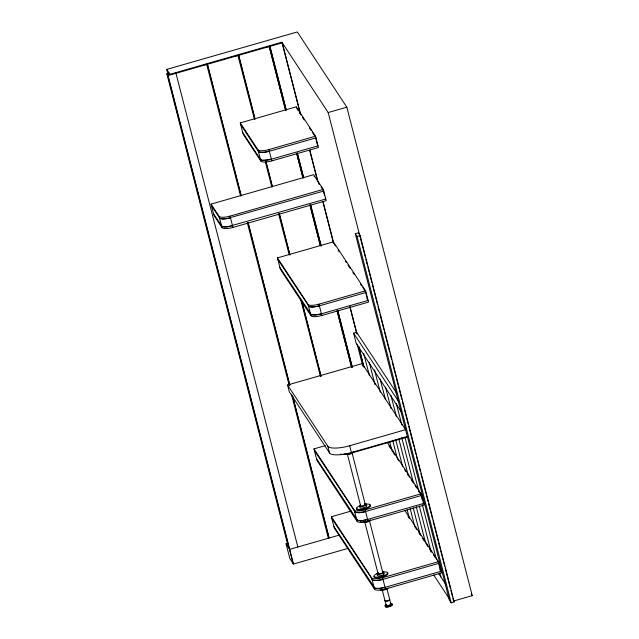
<?xml version="1.0" encoding="UTF-8"?>
<svg xmlns="http://www.w3.org/2000/svg" width="639" height="639" viewBox="0 0 639 639"><rect width="100%" height="100%" fill="white"/><g stroke="black" fill="none" stroke-linecap="round" stroke-linejoin="round"><path stroke-width="0.96" d="M167.993 74.228L166.755 69.403L297.319 31.95L346.833 107.2L472.245 595.668L453.594 601.011L452.851 598.12M288.477 547.503L166.835 73.741L169.167 73.07M204.208 64.811L207.451 64.275L241.215 195.766M235.456 55.849L238.706 55.305L255.089 119.118M266.711 46.887L269.954 46.343L286.336 110.156M166.835 73.741L168.041 75.578L206.804 64.459L204.017 64.531M207.451 64.275L238.059 55.497L235.272 55.569M285.689 110.347L269.307 46.527L266.519 46.599M238.706 55.305L269.307 46.527M269.954 46.343L282.294 42.805L300.657 114.357M240.272 122.896L296.232 106.841L315.554 136.211L318.454 147.521L271.823 160.892A9.745 2.788 -14.4 0 1 260.888 161.124L243.171 134.198L240.272 122.896L257.98 149.814L260.888 161.124M293.053 563.43L167.642 74.963L281.887 42.198L328.182 112.552L346.833 107.2M257.98 149.814A9.745 2.788 -14.4 0 0 268.923 149.59L315.554 136.211M240.703 124.565L258.412 151.483L259.738 152.218L264.466 152.266L269.346 151.251L315.978 137.88L315.402 137.002L317.447 144.973M242.748 132.537L260.456 159.454L262.509 160.317L270.161 159.55L318.022 145.852M211.062 204.113L313.645 174.687L323.31 189.368L326.209 200.678L232.947 227.428A9.745 2.788 -14.4 0 1 222.013 227.652L213.961 215.415L211.062 204.113L219.105 216.349L222.013 227.652M219.105 216.349A9.745 2.788 -14.4 0 0 230.048 216.118L323.31 189.368M211.485 205.782L219.824 218.314L222.444 218.953L226.781 218.626L323.741 191.037L321.058 186.955M213.53 213.753L221.877 226.286L224.489 226.925L227.644 226.765L325.786 199.009L325.203 198.13M355.292 233.706L358.327 232.836L360.14 235.583L454.201 601.93L451.166 602.801L449.361 600.045L355.292 233.706L357.105 236.454L451.166 602.801M277.438 257.908L333.398 241.862L365.604 290.801L368.503 302.111L321.872 315.482A9.745 2.788 -14.4 0 1 310.937 315.714L280.345 269.219L277.438 257.908L308.03 304.404L310.937 315.714M357.105 236.454L360.14 235.583M308.03 304.404A9.745 2.788 -14.4 0 0 318.973 304.18L365.604 290.801M277.869 259.578L309.196 306.616L312.335 307.024L318.166 306.177L366.027 292.47M279.914 267.549L311.241 314.588L315.434 314.939L321.441 313.821L368.08 300.442L366.986 298.78M400.877 411.22L356.195 343.311L353.583 333.135L356.61 332.264L396.388 392.721M287.542 385.005L362.153 363.607L405.629 429.68L349.669 445.726A19.489 5.567 -14.4 0 1 327.799 446.19L287.542 385.005L289.283 391.787L329.54 452.971A19.489 5.567 -14.4 0 0 351.41 452.516L407.37 436.461M387.402 442.571L421.109 493.803L424.016 505.106L368.056 521.16A9.745 2.788 -14.4 0 1 357.121 521.384L316.864 460.208L313.965 448.897L325.315 445.647M406.596 437.268L350.635 453.315A9.745 2.788 -14.4 0 1 340.435 454.089M404.822 510.409L438.53 561.641L441.429 572.951L385.477 588.998A9.745 2.788 -14.4 0 1 374.534 589.23L334.285 528.046L331.377 516.743L351.25 511.04M313.965 448.897L354.214 510.082A9.745 2.788 -14.4 0 0 365.149 509.85L421.109 493.803M314.388 450.567L355.38 512.294L359.573 512.646L364.35 511.847L421.54 495.473L418.785 491.287M316.441 458.538L357.425 520.266L361.618 520.617L366.395 519.819L423.585 503.444M347.728 548.47L293.461 564.037L289.834 558.534L286.064 543.829L287.614 543.39M339.189 535.139L289.683 549.34L286.064 543.829M331.377 516.743L371.634 577.92A9.745 2.788 -14.4 0 0 382.569 577.696L438.53 561.641M331.809 518.413L372.801 580.132L375.932 580.539L381.771 579.693L438.961 563.31L437.292 560.778M333.854 526.384L374.845 588.104L379.039 588.455L385.045 587.337L441.006 571.282L439.92 569.629M297.734 110.14L296.232 106.841M299.875 113.399L300.953 115.036M302.551 117.464L304.172 119.932M309.508 128.048L311.145 130.54M312.191 132.113L314.372 135.428M314.076 176.356L314.372 176.803M318.51 183.089L319.54 184.663M334.373 244.354L335.467 246.015M338.191 250.153L339.285 251.822M345.276 260.928L346.378 262.605M347.999 265.073L350.204 268.412M352.912 272.534L354.022 274.219M360.548 284.131L361.666 285.833M362.728 287.446L365.484 291.64M353.583 333.135L398.265 401.044M175.797 72.622L297.846 547M166.755 69.403L169.974 74.3M388.911 445.878L390.549 448.37M392.713 451.661L394.902 454.976M397.618 459.114L398.704 460.767M404.663 469.825L405.773 471.51M407.378 473.946L409.575 477.293M411.181 479.729L412.842 482.245M414.983 485.512L416.612 487.988M471.159 594.014L472.245 595.668M407.962 516.2L409.599 518.692M415.023 526.927L416.668 529.435M418.825 532.71L420.47 535.218M422.627 538.485L424.28 541.001M426.453 544.308L428.082 546.784M429.688 549.221L431.349 551.745M433.49 555.003L435.151 557.527M438.658 573.558L445.734 584.318M453.291 600.556L454.201 601.93M433.713 575.004L449.513 599.023M328.262 537.942L291.456 394.159M328.182 112.552L365.356 257.357M365.851 259.282L367.345 265.073M367.84 267.006L371.802 282.454M372.297 284.387L377.505 304.659M378 306.584L379.486 312.375M379.981 314.308L383.951 329.756M384.446 331.689L389.646 351.953M390.141 353.886L391.635 359.677M392.13 361.61L396.092 377.058M396.587 378.983L401.795 399.255M402.29 401.188L403.776 406.979M404.271 408.912L408.241 424.36M408.736 426.285L413.936 446.557M414.431 448.49L415.925 454.281M416.42 456.214L420.382 471.662M420.877 473.587L426.085 493.859M426.58 495.792L428.066 501.583M428.561 503.516L432.531 518.964M433.026 520.889L438.226 541.161M438.721 543.094L440.215 548.885M440.71 550.818L444.672 566.266M445.167 568.191L450.375 588.463M450.87 590.396L452.356 596.187M420.957 494.594L422.323 499.906M438.61 563.318L440.423 570.403M396.316 403.616L401.859 424.951M404.958 437.284L419.04 492.118M422.363 504.794L436.445 559.636M439.784 572.927L440.886 576.945M365.907 293.365L367.497 299.563M390.916 395.413L396.468 416.748M401.787 437.739L413.505 483.132M419.328 506.048L431.181 552.224M385.525 387.21L391.068 408.545M398.864 439.161L408.113 474.929M416.261 506.671L425.654 543.23M380.125 379.015L385.429 399.383M395.693 439.624L402.61 466.558M413.225 507.925L420.007 534.068M374.486 369.853L380.277 392.146M392.634 440.247L397.322 458.53M410.166 508.556L414.751 526.664M369.334 362.617L375.021 384.742M389.59 441.501L392.178 451.286M407.131 509.802L409.463 518.628M323.158 190.158L324.524 195.47M363.695 353.447L369.486 375.748M309.843 150.125L318.038 182.035M323.007 201.373L333.83 243.523M350.06 306.76L357.089 334.117M282.134 43.156L300.258 113.742M309.651 150.309L317.639 181.42M323.03 202.443L333.526 243.299M349.805 306.696L356.61 333.223M358.663 346.386L364.094 367.545M358.551 346.21L363.735 366.419M357.137 344.07L362.824 366.203M297.263 152.697L303.717 177.842M310.666 204.911L321.09 245.52M337.727 310.298L352.377 367.345M269.738 46.016L286.12 109.828M297.295 153.336L303.501 177.514M310.45 204.584L321.129 246.159M337.759 310.937L352.161 367.018M296.863 153.855L303.07 178.025M310.019 205.095L320.443 245.703M337.08 310.482L351.722 367.529M269.123 46.248L285.505 110.06M296.927 154.534L302.886 177.746M309.835 204.815L320.259 245.424M337.144 311.169L351.538 367.249M318.973 304.18L321.872 315.482M352.097 453.075L365.38 504.818M369.518 520.921L382.801 572.664M386.93 588.743L390.844 603.975M349.669 445.726L351.41 452.516M365.149 509.85L368.056 521.16M382.569 577.696L385.477 588.998M347.432 454.417L360.716 506.16M364.605 521.296L378.136 573.998M382.266 590.077L386.18 605.317M268.923 149.59L271.823 160.892M266.008 161.667L272.47 186.804M279.419 213.873L289.842 254.482M301.76 300.889L321.121 376.307M238.491 54.978L254.873 118.79M266.048 162.306L272.254 186.476M279.203 213.546L289.874 255.121M301.544 300.562L320.906 375.98M237.868 55.21L254.442 119.309M265.361 161.851L271.815 186.987M278.58 213.777L289.195 254.665M300.865 300.114L320.474 376.491M354.214 510.082L357.121 521.384M371.634 577.92L374.534 589.23M327.799 446.19L329.54 452.971M248.164 222.835L289.874 385.269M292.606 395.908L329.093 538.038L292.39 395.581M207.236 63.948L240.999 195.438M247.948 222.508L289.659 384.942M206.621 64.18L240.568 195.949M247.333 222.739L289.227 385.453M230.048 216.118L232.947 227.428M168.041 75.578L293.461 564.037M269.346 151.251A9.745 2.788 -14.4 0 1 258.412 151.483M271.391 159.223A9.745 2.78 -14.4 0 1 260.456 159.454M232.524 225.759A9.745 2.788 -14.4 0 1 221.581 225.99M230.471 217.787A9.745 2.788 -14.4 0 1 219.536 218.019M319.396 305.849A9.745 2.788 -14.4 0 1 308.461 306.073M321.441 313.821A9.745 2.788 -14.4 0 1 310.506 314.045M365.58 511.519A9.745 2.788 -14.4 0 1 354.645 511.751M367.625 519.491A9.745 2.788 -14.4 0 1 356.69 519.723M385.045 587.337A9.745 2.788 -14.4 0 1 374.111 587.56M383.001 579.365A9.745 2.788 -14.4 0 1 372.066 579.589M383.863 575.188A3.658 1.046 -14.4 0 1 383.232 575.539M390.325 603.759A2.436 0.695 -14.4 0 1 388.911 605.261A2.436 0.695 -14.4 0 1 386.291 604.917M386.962 588.463A7.189 2.053 -14.4 0 1 380.013 589.901M386.379 588.775A2.436 0.695 -14.4 0 1 385.437 589.238M384.846 589.43A2.436 0.695 -14.4 0 1 383.08 589.725M387.977 588.088A3.658 1.046 -14.4 0 1 384.119 589.965A3.658 1.046 -14.4 0 1 380.908 589.549M369.877 505.034A7.189 2.053 -14.4 0 1 363.823 509.451A7.189 2.053 -14.4 0 1 356.993 508.213M365.78 504.179A7.189 2.053 -14.4 0 1 369.07 506.607A7.189 2.053 -14.4 0 1 358.008 509.339A7.189 2.053 -14.4 0 1 360.444 505.497M364.326 504.243A2.436 0.695 -14.4 0 1 365.005 505.026A2.436 0.695 -14.4 0 1 361.954 506.032A2.436 0.695 -14.4 0 1 360.739 505.417M366.586 505.521A3.658 1.046 -14.4 0 1 363.511 507.765A3.658 1.046 -14.4 0 1 360.037 507.134M364.19 503.851A3.658 1.046 -14.4 0 1 366.027 504.97A3.658 1.046 -14.4 0 1 360.668 506.503A3.658 1.046 -14.4 0 1 360.692 504.85M353.671 452.124A7.189 2.053 -14.4 0 1 343.838 454.161M351.961 452.644A2.436 0.695 -14.4 0 1 351.825 452.859M351.123 453.331A2.436 0.695 -14.4 0 1 350.012 453.746M348.79 453.994A2.436 0.695 -14.4 0 1 347.792 454.017M353.103 452.132A3.658 1.046 -14.4 0 1 350.212 454.049A3.658 1.046 -14.4 0 1 346.106 454.137M387.298 572.871A7.189 2.053 -14.4 0 1 382.146 577.049A7.189 2.053 -14.4 0 1 374.007 576.69M383.2 572.017A7.189 2.053 -14.4 0 1 386.491 574.453A7.189 2.053 -14.4 0 1 375.42 577.177A7.189 2.053 -14.4 0 1 377.857 573.335M382.529 572.185A2.436 0.695 -14.4 0 1 380.165 573.75A2.436 0.695 -14.4 0 1 378.448 573.023M383.512 573.239A3.658 1.046 -14.4 0 1 381.842 575.348A3.658 1.046 -14.4 0 1 377.25 575.3M382.426 571.625A3.658 1.046 -14.4 0 1 383.088 573.047A3.658 1.046 -14.4 0 1 377.865 574.333A3.658 1.046 -14.4 0 1 378.112 572.696M369.55 520.625A7.189 2.053 -14.4 0 1 360.284 521.767M369.382 520.489A2.436 0.695 -14.4 0 1 368.959 520.937M368.543 521.168A2.436 0.695 -14.4 0 1 368.016 521.392M366.81 521.736A2.436 0.695 -14.4 0 1 364.877 521.775M370.245 519.771A3.658 1.046 -14.4 0 1 367.633 521.895A3.658 1.046 -14.4 0 1 363.495 521.704M390.429 603.376A3.427 0.982 -14.4 0 1 391.052 604.702A3.427 0.982 -14.4 0 1 386.148 605.908A3.427 0.982 -14.4 0 1 386.379 604.374M392.074 604.837A3.427 0.982 -14.4 0 1 388.496 606.85A3.427 0.982 -14.4 0 1 385.676 606.163M389.103 600.085A2.205 0.631 -14.4 0 1 386.347 600.932A2.205 0.631 -14.4 0 1 385.333 600.372M389.463 599.518A2.205 0.631 -14.4 0 1 389.486 599.678M391.963 604.342A3.658 1.046 -14.4 0 1 390.509 606.068A3.658 1.046 -14.4 0 1 385.828 606.85A3.658 1.046 -14.4 0 1 386.467 605.261M390.613 603.512A3.658 1.046 -14.4 0 1 391.276 604.933A3.658 1.046 -14.4 0 1 386.052 606.219A3.658 1.046 -14.4 0 1 386.299 604.582M389.55 599.542A2.436 0.695 -14.4 0 1 387.194 601.115A2.436 0.695 -14.4 0 1 385.469 600.388"/></g></svg>
